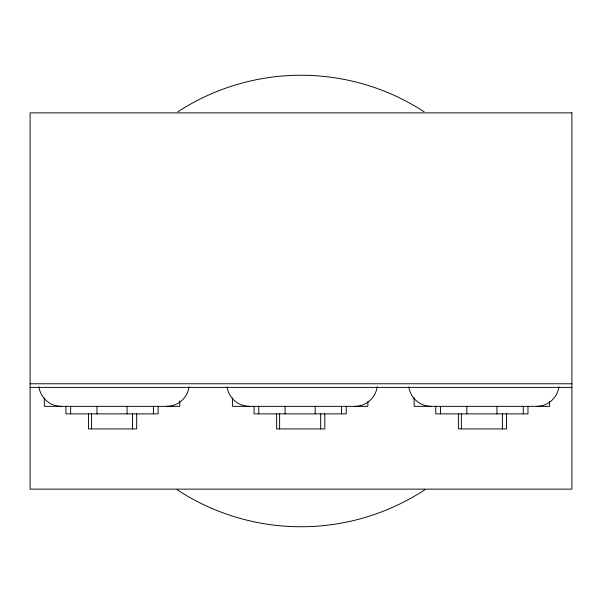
<?xml version="1.0" encoding="UTF-8"?>
<svg xmlns="http://www.w3.org/2000/svg" width="602" height="602" viewBox="0 0 602 602"><rect width="100%" height="100%" fill="white"/><g stroke="black" fill="none" stroke-linecap="round" stroke-linejoin="round"><path stroke-width="0.9" d="M30.1 383.775L571.9 383.775M30.1 387.387L571.9 387.387M549.596 401.647L549.596 406.35L414.146 406.35L414.146 397.884M527.969 406.35L527.969 413.875L435.773 413.875L435.773 406.35M523.258 406.35L523.258 413.875M506.538 413.875L506.538 428.925L458.378 428.925L458.378 413.875M502.392 413.875L502.392 428.925M496.921 406.35L496.921 413.875M466.821 406.35L466.821 413.875M461.343 413.875L461.343 428.925M440.483 406.35L440.483 413.875M367.875 401.647L367.875 406.35L232.425 406.35L232.425 397.884M346.248 406.35L346.248 413.875L254.052 413.875L254.052 406.35M341.537 406.35L341.537 413.875M324.817 413.875L324.817 428.925L276.657 428.925L276.657 413.875M320.67 413.875L320.67 428.925M315.2 406.35L315.2 413.875M285.1 406.35L285.1 413.875M279.621 413.875L279.621 428.925M258.762 406.35L258.762 413.875M179.75 400.932L179.75 406.35L44.3 406.35L44.3 397.884M158.123 406.35L158.123 413.875L65.927 413.875L65.927 406.35M153.412 406.35L153.412 413.875M136.692 413.875L136.692 428.925L88.532 428.925L88.532 413.875M132.545 413.875L132.545 428.925M127.075 406.35L127.075 413.875M96.975 406.35L96.975 413.875M91.496 413.875L91.496 428.925M70.637 406.35L70.637 413.875M424.997 489.644A225.75 225.75 0 0 1 177.003 489.644M177.786 111.837A225.75 225.75 0 0 1 424.214 111.837M61.336 406.35A22.575 22.575 0 0 1 38.949 386.725M189.066 386.725A22.575 22.575 0 0 1 166.686 406.35M249.461 406.35A22.575 22.575 0 0 1 227.074 386.725M377.191 386.725A22.575 22.575 0 0 1 354.811 406.35M431.182 406.35A22.575 22.575 0 0 1 408.796 386.725M558.912 386.725A22.575 22.575 0 0 1 536.532 406.35M571.9 112.875L30.1 112.875L30.1 489.125L571.9 489.125L571.9 112.875"/></g></svg>
